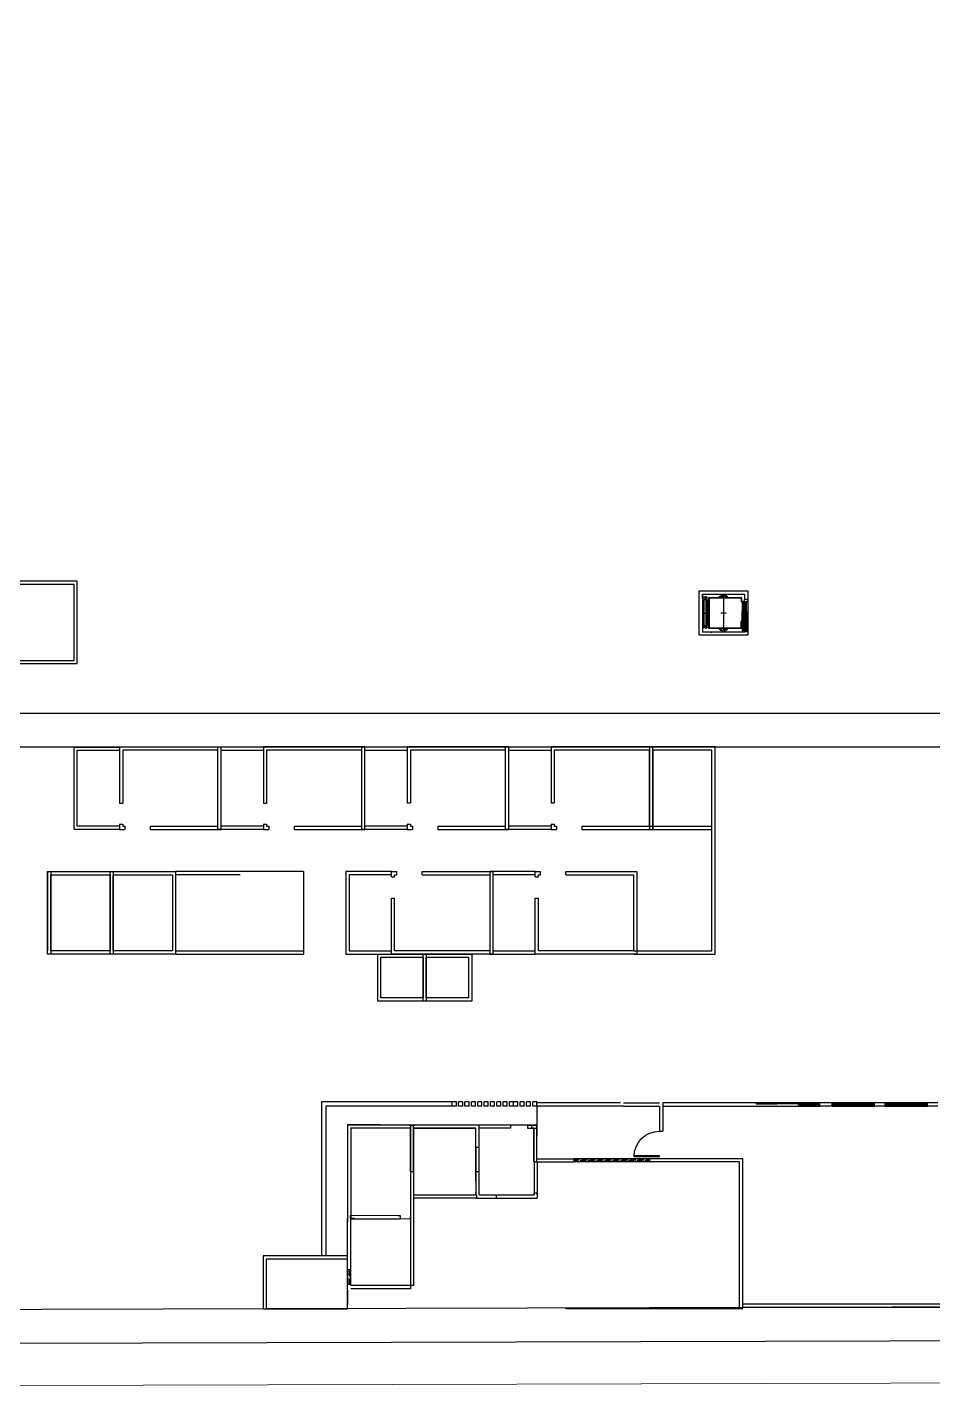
# Model space of a CAD drawing. Header units: centimetres. Extents: x 0 to 1311401, y -389375 to 85618.
# Drawn here: x 648653 to 652933, y -255772 to -249315 of the extents above; entities that cross this region are included whole.
import ezdxf

# ---------------------------------------------------------------- set-up
doc = ezdxf.new("R2010")
doc.units = ezdxf.units.CM
doc.header["$LTSCALE"] = 4
for name, pattern in [('DASHED2', [9.525, 6.35, -3.175]), ('LTYPE_4', [112.5, 56.25, -56.25]), ('LTYPE_6', [168.75, 112.5, -28.125, 0, -28.125])]:
    doc.linetypes.add(name, pattern=pattern)
for name, color, linetype in [('0.1', 1, 'Continuous'), ('0.2', 2, 'Continuous'), ('0.4', 4, 'Continuous'), ('0.6', 6, 'Continuous'), ('02-CONT', 2, 'Continuous'), ('08', 8, 'Continuous'), ('LIMITE-L', 7, 'Continuous')]:
    doc.layers.add(name, color=color, linetype=linetype)
doc.layers.add('P-MEIOFIO', color=171, linetype='Continuous', lineweight=9)

# ---------------------------------------------------------------- blocks, each defined once
blk = doc.blocks.new('1_00e-flat-4')
at = {"color": 1}
blk.add_arc((28.4, -52.3), 100, 90, 180, dxfattribs=at)
at = {"layer": '02-CONT'}
blk.add_lwpolyline([(28.4, -52.3), (25.4, -52.3), (25.4, 47.7), (28.4, 47.7)], close=True, dxfattribs=at)

msp = doc.modelspace()

# ---------------------------------------------------------------- linework, layer by layer
at = {"layer": '0.1'}
for p, q in [((651844.594, -252010.314), (651844.594, -252110.314)), ((652058.936, -252020.814), (652058.936, -252172.814)), ((649659.249, -253308.081), (649354.259, -253308.081)), ((649659.249, -253323.081), (649354.259, -253323.081)), ((649959.249, -253308.081), (649659.249, -253308.081)), ((649959.249, -253308.081), (649959.249, -253698.081)), ((650682, -254416.741), (650064, -254416.741)), ((650662, -254416.741), (650662, -254396.741)), ((650682, -254416.741), (650682, -254396.741)), ((650692, -254416.741), (650692, -254396.741)), ((650712, -254416.741), (650692, -254416.741)), ((650712, -254416.741), (650712, -254396.741)), ((650722, -254416.741), (650722, -254396.741)), ((650742, -254416.741), (650722, -254416.741)), ((650742, -254416.741), (650742, -254396.741)), ((650752, -254416.741), (650752, -254396.741)), ((650772, -254416.741), (650752, -254416.741)), ((650772, -254416.741), (650772, -254396.741)), ((650782, -254416.741), (650782, -254396.741)), ((650802, -254416.741), (650782, -254416.741)), ((650802, -254416.741), (650802, -254396.741)), ((650812, -254416.741), (650812, -254396.741)), ((650832, -254416.741), (650812, -254416.741)), ((650832, -254416.741), (650832, -254396.741)), ((650842, -254416.741), (650842, -254396.741)), ((650862, -254416.741), (650842, -254416.741)), ((650862, -254416.741), (650862, -254396.741)), ((650872, -254416.741), (650872, -254396.741)), ((650892, -254416.741), (650872, -254416.741)), ((650892, -254416.741), (650892, -254396.741)), ((650902, -254416.741), (650902, -254396.741)), ((650922, -254416.741), (650902, -254416.741)), ((650922, -254416.741), (650922, -254396.741)), ((650932, -254416.741), (650932, -254396.741)), ((650972, -254416.741), (650932, -254416.741)), ((650952, -254416.741), (650952, -254396.741)), ((650952, -254416.741), (650952, -254396.741)), ((650972, -254416.741), (650972, -254396.741)), ((650982, -254416.741), (650982, -254396.741)), ((651002, -254416.741), (650982, -254416.741)), ((651002, -254416.741), (651002, -254396.741)), ((651012, -254416.741), (651012, -254396.741)), ((651032, -254416.741), (651012, -254416.741)), ((651032, -254416.741), (651032, -254396.741)), ((651042, -254416.741), (651042, -254396.741)), ((651062, -254416.741), (651042, -254416.741)), ((651062, -254416.741), (651062, -254396.741)), ((652397.699, -254401.822), (651656.387, -254401.822)), ((651656.387, -254416.822), (652397.699, -254416.822)), ((652657.699, -254401.822), (652457.699, -254401.822)), ((652457.699, -254416.822), (652657.699, -254416.822)), ((652907.699, -254401.822), (652707.699, -254401.822)), ((652707.699, -254416.822), (652907.699, -254416.822)), ((651062, -254506.741), (650167.194, -254506.741)), ((650788.36, -254612.822), (650773.36, -254612.822)), ((650182.194, -255260.768), (650182.194, -255190.768)), ((650167.194, -255285.784), (650167.194, -255355.784))]:
    msp.add_line(p, q, dxfattribs=at)
for points in [[(651519.179, -253683.081), (651889.19, -253683.081), (651889.19, -252733.211)], [(651520.328, -253698.081), (651904.19, -253698.081), (651904.19, -252718.211)], [(651904.19, -252718.211), (651594.19, -252718.211), (651594.19, -253108.211)], [(651889.19, -252733.211), (651609.19, -252733.211), (651609.19, -253108.211)], [(648764.259, -253308.081), (648764.259, -253698.081), (648748.11, -253698.081)], [(648749.259, -253308.081), (648749.259, -253683.081)], [(651063.879, -254836.741), (651063.879, -254826.741)]]:
    msp.add_lwpolyline(points, dxfattribs=at)
for points in [[(648749.259, -253308.081), (649059.259, -253308.081), (649059.259, -253698.081), (648749.259, -253698.081)], [(648764.259, -253323.081), (649044.259, -253323.081), (649044.259, -253683.081), (648764.259, -253683.081)], [(649044.259, -253308.081), (649354.259, -253308.081), (649354.259, -253698.081), (649044.259, -253698.081)], [(649059.259, -253323.081), (649339.259, -253323.081), (649339.259, -253683.081), (649059.259, -253683.081)], [(650309.19, -253698.081), (650539.19, -253698.081), (650539.19, -253920.081), (650309.19, -253920.081)], [(650324.19, -253713.081), (650524.19, -253713.081), (650524.19, -253905.081), (650324.19, -253905.081)], [(650524.19, -253698.081), (650754.19, -253698.081), (650754.19, -253920.081), (650524.19, -253920.081)], [(650539.19, -253713.081), (650739.19, -253713.081), (650739.19, -253905.081), (650539.19, -253905.081)]]:
    msp.add_lwpolyline(points, close=True, dxfattribs=at)
at = {"layer": '0.2'}
for p, q in [((652657.699, -254407.822), (652457.699, -254407.822)), ((652457.699, -254410.822), (652657.699, -254410.822)), ((652907.699, -254407.822), (652707.699, -254407.822)), ((652707.699, -254410.822), (652907.699, -254410.822)), ((649782.194, -255373.784), (650167.194, -255373.784)), ((649782.194, -255375.784), (650167.194, -255375.784))]:
    msp.add_line(p, q, dxfattribs=at)
at = {"layer": '0.2', "linetype": 'DASHED2'}
for p, q in [((651237, -254671.822), (651597, -254671.822)), ((651597, -254674.822), (651237, -254674.822)), ((650173.194, -255190.768), (650173.194, -255260.768)), ((650176.194, -255260.768), (650176.194, -255190.768))]:
    msp.add_line(p, q, dxfattribs=at)
at = {"layer": '0.2'}
for points in [[(652097.699, -254406.822), (652197.699, -254406.822), (652197.699, -254401.822), (652097.699, -254401.822)], [(652297.699, -254406.822), (652197.699, -254406.822), (652197.699, -254401.822), (652297.699, -254401.822)], [(652397.699, -254411.822), (652297.699, -254411.822), (652297.699, -254406.822), (652397.699, -254406.822)]]:
    msp.add_lwpolyline(points, close=True, dxfattribs=at)
at = {"layer": '0.4'}
for p, q in [((651594.19, -253093.211), (651889.19, -253093.211)), ((651594.19, -253108.211), (651889.19, -253108.211)), ((649354.259, -253683.081), (649959.249, -253683.081)), ((649354.259, -253698.081), (649959.249, -253698.081))]:
    msp.add_line(p, q, dxfattribs=at)
at = {"layer": '0.6'}
for p, q in [((652043.936, -252175.314), (651863.936, -252175.314)), ((649089.19, -252983.748), (649104.19, -252983.748)), ((649769.19, -252983.569), (649784.19, -252983.569)), ((650449.19, -252983.39), (650464.19, -252983.39)), ((651129.19, -252983.211), (651144.19, -252983.211)), ((649089.19, -253083.748), (649104.19, -253083.748)), ((649114.19, -253093.748), (649114.19, -253108.748)), ((649234.19, -253093.748), (649234.19, -253108.748)), ((649769.19, -253083.569), (649784.19, -253083.569)), ((649794.19, -253093.569), (649794.19, -253108.569)), ((649914.19, -253093.569), (649914.19, -253108.569)), ((650449.19, -253083.39), (650464.19, -253083.39)), ((650474.19, -253093.39), (650474.19, -253108.39)), ((650594.19, -253093.39), (650594.19, -253108.39)), ((651129.19, -253083.211), (651144.19, -253083.211)), ((651154.19, -253093.211), (651154.19, -253108.211)), ((651274.19, -253093.211), (651274.19, -253108.211)), ((650399.179, -253323.081), (650399.179, -253308.081)), ((650519.179, -253323.081), (650519.179, -253308.081)), ((651079.179, -253323.081), (651079.179, -253308.081)), ((651199.179, -253323.081), (651199.179, -253308.081)), ((650374.179, -253333.081), (650389.179, -253333.081)), ((651054.179, -253333.081), (651069.179, -253333.081)), ((650374.179, -253433.081), (650389.179, -253433.081)), ((651054.179, -253433.081), (651069.179, -253433.081)), ((651472, -254416.822), (651457, -254416.822)), ((652397.699, -254416.822), (652397.699, -254401.822)), ((652457.699, -254416.822), (652457.699, -254401.822)), ((652657.699, -254416.822), (652657.699, -254401.822)), ((652707.699, -254416.822), (652707.699, -254401.822)), ((652907.699, -254416.822), (652907.699, -254401.822)), ((650937, -254506.741), (650937, -254521.741)), ((651017.613, -254506.741), (651017.613, -254521.741)), ((651037, -254506.741), (651037, -254521.741)), ((651641.387, -254535.822), (651656.387, -254535.822)), ((651047, -254680.822), (651062, -254680.822)), ((651237, -254665.822), (651237, -254680.822)), ((650464, -254726.741), (650479, -254726.741)), ((650774, -254726.741), (650789, -254726.741)), ((650775.879, -254836.741), (650775.879, -254851.741)), ((650869.879, -254836.741), (650869.879, -254851.741)), ((650869.879, -254836.741), (650869.879, -254851.741)), ((651048.879, -254826.741), (651063.879, -254826.741)), ((650180.388, -254933.822), (650180.388, -254948.822)), ((650180.388, -254948.822), (650180.388, -254933.822)), ((650417.194, -254950.768), (650417.194, -254935.768)), ((650182.194, -255190.768), (650167.194, -255190.768)), ((650182.194, -255260.768), (650167.194, -255260.768)), ((649782.194, -255360.784), (649782.194, -255375.784))]:
    msp.add_line(p, q, dxfattribs=at)
for points in [[(648554.19, -252324.433), (648889.19, -252324.433), (648889.19, -251934.433), (648409.19, -251934.433), (648409.19, -252199.433)], [(648554.19, -252309.433), (648874.19, -252309.433), (648874.19, -251949.433), (648424.19, -251949.433), (648424.19, -252199.433)], [(652058.936, -252190.314), (651828.936, -252190.314), (651828.936, -251980.314), (652058.936, -251980.314), (652058.936, -252020.814)], [(651828.936, -251980.314), (652058.936, -251980.314), (652058.936, -252020.814)], [(651843.936, -251995.314), (651843.936, -252175.314)], [(651843.936, -252014.914), (651843.936, -251995.314), (652043.936, -251995.314), (652043.936, -252020.814)], [(652043.936, -252172.814), (652043.936, -252175.314), (651843.936, -252175.314)], [(651883.536, -252175.314), (651888.536, -252175.314)], [(652058.936, -252172.814), (652058.936, -252190.314)], [(649089.19, -253108.748), (648874.19, -253108.748), (648874.19, -252718.748), (649089.19, -252718.748)], [(649089.19, -253093.748), (648889.19, -253093.748), (648889.19, -252733.748), (649089.19, -252733.748)], [(649234.19, -253108.748), (649569.19, -253108.748), (649569.19, -252718.748), (649089.19, -252718.748), (649089.19, -252983.748)], [(649234.19, -253093.748), (649554.19, -253093.748), (649554.19, -252733.748), (649104.19, -252733.748), (649104.19, -252983.748)], [(649769.19, -253108.569), (649554.19, -253108.569), (649554.19, -252718.569), (649769.19, -252718.569)], [(649769.19, -253093.569), (649569.19, -253093.569), (649569.19, -252733.569), (649769.19, -252733.569)], [(649914.19, -253108.569), (650249.19, -253108.569), (650249.19, -252718.569), (649769.19, -252718.569), (649769.19, -252983.569)], [(649914.19, -253093.569), (650234.19, -253093.569), (650234.19, -252733.569), (649784.19, -252733.569), (649784.19, -252983.569)], [(650449.19, -253108.39), (650234.19, -253108.39), (650234.19, -252718.39), (650449.19, -252718.39)], [(650449.19, -253093.39), (650249.19, -253093.39), (650249.19, -252733.39), (650449.19, -252733.39)], [(650594.19, -253108.39), (650929.19, -253108.39), (650929.19, -252718.39), (650449.19, -252718.39), (650449.19, -252983.39)], [(650594.19, -253093.39), (650914.19, -253093.39), (650914.19, -252733.39), (650464.19, -252733.39), (650464.19, -252983.39)], [(651129.19, -253108.211), (650914.19, -253108.211), (650914.19, -252718.211), (651129.19, -252718.211)], [(651129.19, -253093.211), (650929.19, -253093.211), (650929.19, -252733.211), (651129.19, -252733.211)], [(651274.19, -253108.211), (651609.19, -253108.211), (651609.19, -252718.211), (651129.19, -252718.211), (651129.19, -252983.211)], [(651274.19, -253093.211), (651594.19, -253093.211), (651594.19, -252733.211), (651144.19, -252733.211), (651144.19, -252983.211)], [(649089.19, -253083.748), (649089.19, -253108.748), (649114.19, -253108.748)], [(649104.19, -253083.748), (649104.19, -253093.748), (649114.19, -253093.748)], [(649769.19, -253083.569), (649769.19, -253108.569), (649794.19, -253108.569)], [(649784.19, -253083.569), (649784.19, -253093.569), (649794.19, -253093.569)], [(650449.19, -253083.39), (650449.19, -253108.39), (650474.19, -253108.39)], [(650464.19, -253083.39), (650464.19, -253093.39), (650474.19, -253093.39)], [(651129.19, -253083.211), (651129.19, -253108.211), (651154.19, -253108.211)], [(651144.19, -253083.211), (651144.19, -253093.211), (651154.19, -253093.211)], [(650374.179, -253308.081), (650159.179, -253308.081), (650159.179, -253698.081), (650374.179, -253698.081)], [(650374.179, -253323.081), (650174.179, -253323.081), (650174.179, -253683.081), (650374.179, -253683.081)], [(650374.179, -253333.081), (650374.179, -253308.081), (650399.179, -253308.081)], [(650519.179, -253308.081), (650854.179, -253308.081), (650854.179, -253698.081), (650374.179, -253698.081), (650374.179, -253433.081)], [(650389.179, -253333.081), (650389.179, -253323.081), (650399.179, -253323.081)], [(650519.179, -253323.081), (650839.179, -253323.081), (650839.179, -253683.081), (650389.179, -253683.081), (650389.179, -253433.081)], [(651054.179, -253308.081), (650839.179, -253308.081), (650839.179, -253698.081), (651054.179, -253698.081)], [(651054.179, -253323.081), (650854.179, -253323.081), (650854.179, -253683.081), (651054.179, -253683.081)], [(651054.179, -253333.081), (651054.179, -253308.081), (651079.179, -253308.081)], [(651199.179, -253308.081), (651534.179, -253308.081), (651534.179, -253698.081), (651054.179, -253698.081), (651054.179, -253433.081)], [(651069.179, -253333.081), (651069.179, -253323.081), (651079.179, -253323.081)], [(651199.179, -253323.081), (651519.179, -253323.081), (651519.179, -253683.081), (651069.179, -253683.081), (651069.179, -253433.081)], [(650682, -254396.741), (650044, -254396.741), (650044, -255125.784)], [(650064, -254416.741), (650064, -255125.784)], [(650712, -254396.741), (650692, -254396.741)], [(650742, -254396.741), (650722, -254396.741)], [(650772, -254396.741), (650752, -254396.741)], [(650802, -254396.741), (650782, -254396.741)], [(650832, -254396.741), (650812, -254396.741)], [(650862, -254396.741), (650842, -254396.741)], [(650892, -254396.741), (650872, -254396.741)], [(650922, -254396.741), (650902, -254396.741)], [(650972, -254396.741), (650932, -254396.741)], [(651002, -254396.741), (650982, -254396.741)], [(651032, -254396.741), (651012, -254396.741)], [(651062, -254396.741), (651042, -254396.741)], [(651457, -254401.741), (651062, -254401.741)], [(651457, -254416.822), (651457, -254416.741), (651062, -254416.741), (651062, -254555.822)], [(651472, -254401.822), (651472, -254401.741)], [(651472, -254401.741), (651472, -254401.822), (651641.387, -254401.822)], [(651472, -254416.822), (651641.387, -254416.822)], [(651641.387, -254416.822), (651641.387, -254535.822)], [(651656.387, -254401.822), (651656.387, -254535.822)], [(652035.266, -255367.499), (653198.168, -255367.499), (653197.699, -254401.822), (653157.699, -254401.822)], [(652035.266, -255352.499), (653183.168, -255352.499), (653182.699, -254416.822), (653157.699, -254416.822)], [(652457.699, -254401.822), (652397.699, -254401.822)], [(652457.699, -254416.822), (652397.699, -254416.822)], [(652707.699, -254401.822), (652657.699, -254401.822)], [(652707.699, -254416.822), (652657.699, -254416.822)], [(652957.699, -254401.822), (652907.699, -254401.822)], [(652957.699, -254416.822), (652907.699, -254416.822)], [(650167.194, -254504.794), (650187.194, -254504.794)], [(650167.194, -254504.794), (650167.194, -254504.794), (650167.194, -254963.822)], [(650464, -254506.741), (650182.194, -254504.794)], [(650182.194, -254519.794), (650464, -254521.741)], [(650464, -254726.741), (650464, -254521.741), (650182.194, -254519.794), (650182.194, -254948.822), (650464, -254950.768), (650464, -254940.768)], [(650459, -254506.741), (650484, -254506.741)], [(650464, -254506.741), (650464, -254506.741), (650464, -255280.768)], [(650479, -254726.741), (650479, -254506.741)], [(650774, -254506.741), (650479, -254506.741)], [(650479, -254521.741), (650774, -254521.741)], [(650774, -254726.741), (650774, -254521.741), (650479, -254521.741), (650479, -255265.768)], [(650774, -254770.822), (650774, -254521.741), (650769, -254521.741)], [(650937, -254506.741), (650774, -254506.741)], [(650789, -254836.741), (650789, -254506.741)], [(650789, -254770.822), (650789, -254521.741)], [(650937, -254521.741), (650789, -254521.741)], [(651017.613, -254506.741), (651062, -254506.741)], [(651017.613, -254521.741), (651062, -254521.741)], [(651047, -254506.741), (651037, -254506.741)], [(651047, -254680.822), (651047, -254521.741), (651037, -254521.741)], [(651047, -254521.741), (651047, -254680.822)], [(651062, -254496.741), (651062, -254506.741)], [(651062, -254680.822), (651062, -254506.741)], [(650464, -254616.741), (650464, -255265.768)], [(650774, -254616.741), (650774, -254836.741)], [(651047, -254680.822), (651237, -254680.822)], [(651048.879, -254680.822), (651048.879, -254836.741)], [(651062, -254665.822), (651237, -254665.822)], [(651063.879, -254680.822), (651063.879, -254851.741)], [(652035.266, -255373.639), (652035.266, -254665.822), (651237, -254665.822)], [(652020.266, -255373.639), (652020.266, -254680.822), (651237, -254680.822)], [(650479, -254836.741), (650774, -254836.741), (650774, -254826.741)], [(650775.879, -254851.741), (650479, -254851.741)], [(650775.879, -254851.741), (650869.879, -254851.741)], [(650790.879, -254836.741), (650869.879, -254836.741)], [(650869.879, -254836.741), (651048.879, -254836.741), (651048.879, -254826.741)], [(650869.879, -254851.741), (651063.879, -254851.741)], [(650417.194, -254935.768), (650180.388, -254933.822)], [(650417.194, -254935.768), (650402.194, -254935.768)], [(650167.194, -255170.768), (650167.194, -254950.768)], [(650200.388, -254948.822), (650180.388, -254948.822)], [(650182.194, -255185.768), (650182.194, -254950.768), (650417.194, -254950.768)], [(650167.194, -255125.784), (649767.194, -255125.784), (649767.194, -255375.784), (649782.194, -255375.784)], [(650167.194, -255360.784), (650167.194, -255140.784), (649782.194, -255140.784), (649782.194, -255360.784)], [(650182.194, -255190.768), (650182.194, -255185.768)], [(651197.266, -255373.639), (652035.266, -255373.639), (652035.266, -255200.639)], [(650479, -255265.768), (650182.194, -255265.768), (650182.194, -255260.768)], [(650167.194, -255285.784), (650167.194, -255280.784)], [(650464, -255280.768), (650182.194, -255280.768)], [(650167.194, -255375.784), (650167.194, -255355.784)]]:
    msp.add_lwpolyline(points, dxfattribs=at)
at = {"layer": '0.6', "lineweight": 9}
for points in [[(651863.936, -252175.314), (652043.936, -252175.314)], [(652058.936, -252175.314), (652058.936, -252190.314)]]:
    msp.add_lwpolyline(points, dxfattribs=at)
at = {"layer": '08', "color": 253}
for p, q in [((651867.186, -252009.914), (651843.936, -252009.914)), ((651856.686, -252014.914), (651843.936, -252014.914)), ((651850.936, -252022.314), (651850.936, -252143.314)), ((651868.936, -252022.314), (651850.936, -252022.314)), ((651857.086, -252015.314), (651856.686, -252014.914)), ((651856.686, -252014.914), (651863.186, -252014.914)), ((651857.086, -252015.314), (651859.736, -252015.314)), ((651859.736, -252016.614), (651859.536, -252016.814)), ((651859.536, -252020.314), (651859.536, -252016.814)), ((651859.536, -252020.314), (651860.336, -252020.314)), ((651859.736, -252016.614), (651859.736, -252015.314)), ((651860.136, -252015.314), (651862.786, -252015.314)), ((651860.136, -252016.614), (651860.136, -252015.314)), ((651860.336, -252016.814), (651860.136, -252016.614)), ((651860.336, -252020.314), (651860.336, -252016.814)), ((651862.786, -252015.314), (651863.186, -252014.914)), ((651863.186, -252014.914), (651867.186, -252014.914)), ((651867.186, -252014.914), (651867.186, -252009.914)), ((651868.936, -252143.314), (651868.936, -252022.314)), ((651873.936, -252012.314), (652028.936, -252012.314)), ((651873.936, -252158.314), (651873.936, -252012.314)), ((651876.936, -252015.314), (651876.936, -252155.314)), ((652026.936, -252015.314), (651876.936, -252015.314)), ((651922.99, -252009.214), (651928.39, -252009.214)), ((651922.99, -252009.814), (651922.99, -252009.214)), ((651922.99, -252009.814), (651928.99, -252009.814)), ((651928.39, -252003.814), (651936.49, -252003.814)), ((651928.39, -252009.214), (651928.39, -252003.814)), ((651928.99, -252009.814), (651928.99, -252003.814)), ((651928.99, -252009.814), (651928.99, -252012.314)), ((651935.49, -252000.314), (651935.49, -251995.314)), ((651939.49, -252000.314), (651935.49, -252000.314)), ((651936.49, -252003.814), (651936.49, -252009.814)), ((651936.49, -252009.814), (651936.49, -252012.314)), ((651939.49, -252000.314), (651939.49, -252000.764)), ((651939.49, -252000.314), (651943.99, -252000.314)), ((651939.839, -252001.131), (651939.49, -252000.764)), ((651943.19, -252001.297), (651939.839, -252001.131)), ((651943.54, -252001.664), (651943.19, -252001.297)), ((651943.54, -252003.264), (651943.19, -252003.614)), ((651943.19, -252007.814), (651943.19, -252003.614)), ((651943.99, -252007.814), (651943.19, -252007.814)), ((651943.54, -252003.264), (651943.54, -252001.664)), ((651943.99, -252000.314), (651948.49, -252000.314)), ((651943.99, -252007.814), (651944.79, -252007.814)), ((651944.789, -252001.297), (651944.44, -252001.664)), ((651944.44, -252003.264), (651944.44, -252001.664)), ((651944.44, -252003.264), (651944.79, -252003.614)), ((651944.789, -252001.297), (651948.14, -252001.131)), ((651944.79, -252007.814), (651944.79, -252003.614)), ((651948.14, -252001.131), (651948.49, -252000.764)), ((651948.49, -252000.314), (651948.49, -252000.764)), ((651948.49, -252000.314), (651952.49, -252000.314)), ((651951.49, -252003.814), (651951.49, -252009.814)), ((651959.59, -252003.814), (651951.49, -252003.814)), ((651951.49, -252009.814), (651951.49, -252012.314)), ((651952.49, -252000.314), (651952.49, -251995.314)), ((651958.99, -252009.814), (651958.99, -252003.814)), ((651964.99, -252009.814), (651958.99, -252009.814)), ((651958.99, -252009.814), (651958.99, -252012.314)), ((651959.59, -252009.214), (651959.59, -252003.814)), ((651964.99, -252009.214), (651959.59, -252009.214)), ((651964.99, -252009.814), (651964.99, -252009.214)), ((652026.936, -252015.314), (652026.936, -252032.814)), ((652031.936, -252032.814), (652026.936, -252032.814)), ((652028.936, -252012.314), (652028.936, -252032.614)), ((652028.936, -252032.614), (652031.936, -252032.614)), ((652036.236, -252032.614), (652031.936, -252032.614)), ((652036.436, -252032.814), (652031.936, -252032.814)), ((652031.936, -252032.814), (652031.936, -252170.314)), ((652036.236, -252031.114), (652036.236, -252032.614)), ((652040.736, -252031.114), (652036.236, -252031.114)), ((652036.436, -252031.314), (652040.936, -252031.314)), ((652036.436, -252032.814), (652036.436, -252031.314)), ((652036.936, -252031.614), (652036.936, -252079.814)), ((652040.936, -252031.614), (652036.936, -252031.614)), ((652037.136, -252031.814), (652040.736, -252031.814)), ((652037.136, -252079.614), (652037.136, -252031.814)), ((652040.736, -252029.814), (652040.736, -252031.114)), ((652040.936, -252029.814), (652040.736, -252029.814)), ((652040.736, -252031.814), (652040.736, -252033.114)), ((652040.736, -252033.114), (652040.936, -252033.114)), ((652040.936, -252029.814), (652040.936, -252170.314)), ((652052.936, -252020.814), (652043.936, -252020.814)), ((652058.936, -252020.814), (652043.936, -252020.814)), ((652043.936, -252029.814), (652043.936, -252020.814)), ((652043.936, -252029.814), (652043.936, -252172.814)), ((652043.936, -252029.814), (652044.136, -252029.814)), ((652048.436, -252031.314), (652043.936, -252031.314)), ((652043.936, -252031.614), (652047.936, -252031.614)), ((652044.136, -252033.114), (652043.936, -252033.114)), ((652044.136, -252029.814), (652044.136, -252031.114)), ((652044.136, -252031.114), (652048.636, -252031.114)), ((652044.136, -252031.814), (652044.136, -252033.114)), ((652047.736, -252031.814), (652044.136, -252031.814)), ((652047.736, -252079.614), (652047.736, -252031.814)), ((652047.936, -252031.614), (652047.936, -252079.814)), ((652048.436, -252032.814), (652048.436, -252031.314)), ((652058.936, -252032.814), (652048.436, -252032.814)), ((652048.636, -252031.114), (652048.636, -252032.614)), ((652048.636, -252032.614), (652058.736, -252032.614)), ((652052.936, -252020.814), (652052.936, -252022.314)), ((652058.936, -252020.814), (652052.936, -252020.814)), ((652052.936, -252022.314), (652053.136, -252022.314)), ((652052.936, -252172.814), (652052.936, -252032.814)), ((652053.136, -252021.014), (652058.736, -252021.014)), ((652053.136, -252022.314), (652053.136, -252021.014)), ((652032.436, -252077.814), (652032.436, -252124.814)), ((652032.436, -252077.814), (652036.436, -252077.814)), ((652032.636, -252124.614), (652032.636, -252078.014)), ((652036.236, -252078.014), (652032.636, -252078.014)), ((652036.236, -252079.314), (652036.236, -252078.014)), ((652036.436, -252079.314), (652036.236, -252079.314)), ((652036.436, -252077.814), (652036.436, -252079.314)), ((652036.936, -252079.814), (652040.936, -252079.814)), ((652040.736, -252079.614), (652037.136, -252079.614)), ((652038.436, -252079.814), (652038.436, -252170.314)), ((652039.436, -252170.314), (652039.436, -252079.814)), ((652040.736, -252078.314), (652040.736, -252079.614)), ((652040.936, -252078.314), (652040.736, -252078.314)), ((652043.936, -252078.314), (652044.136, -252078.314)), ((652047.936, -252079.814), (652043.936, -252079.814)), ((652044.136, -252078.314), (652044.136, -252079.614)), ((652044.136, -252079.614), (652047.736, -252079.614)), ((652045.436, -252079.814), (652045.436, -252172.814)), ((652046.436, -252172.814), (652046.436, -252079.814)), ((652048.436, -252077.814), (652048.436, -252079.314)), ((652052.436, -252077.814), (652048.436, -252077.814)), ((652048.436, -252079.314), (652048.636, -252079.314)), ((652048.636, -252078.014), (652052.236, -252078.014)), ((652048.636, -252079.314), (652048.636, -252078.014)), ((652052.236, -252124.614), (652052.236, -252078.014)), ((652052.436, -252077.814), (652052.436, -252124.814)), ((651856.686, -252150.714), (651843.936, -252150.714)), ((651867.186, -252155.714), (651843.936, -252155.714)), ((651850.936, -252143.314), (651868.936, -252143.314)), ((651857.086, -252150.314), (651856.686, -252150.714)), ((651863.186, -252150.714), (651856.686, -252150.714)), ((651859.736, -252150.314), (651857.086, -252150.314)), ((651859.536, -252145.314), (651859.536, -252148.814)), ((651860.336, -252145.314), (651859.536, -252145.314)), ((651859.536, -252148.814), (651859.736, -252149.014)), ((651859.736, -252149.014), (651859.736, -252150.314)), ((651860.136, -252149.014), (651860.336, -252148.814)), ((651860.136, -252149.014), (651860.136, -252150.314)), ((651862.786, -252150.314), (651860.136, -252150.314)), ((651860.336, -252145.314), (651860.336, -252148.814)), ((651862.786, -252150.314), (651863.186, -252150.714)), ((651863.186, -252150.714), (651867.186, -252150.714)), ((651867.186, -252150.714), (651867.186, -252155.714)), ((652028.936, -252158.314), (651873.936, -252158.314)), ((651876.936, -252131.248), (651876.936, -252131.248)), ((651876.936, -252155.314), (652026.936, -252155.314)), ((651922.99, -252160.814), (651922.99, -252161.414)), ((651922.99, -252160.814), (651928.99, -252160.814)), ((651922.99, -252161.414), (651928.39, -252161.414)), ((651928.39, -252161.414), (651928.39, -252166.814)), ((651928.39, -252166.814), (651936.49, -252166.814)), ((651928.99, -252160.814), (651928.99, -252158.314)), ((651928.99, -252160.814), (651928.99, -252166.814)), ((651936.49, -252160.814), (651936.49, -252158.314)), ((651936.49, -252166.814), (651936.49, -252160.814)), ((651943.19, -252162.814), (651943.19, -252167.014)), ((651943.99, -252162.814), (651943.19, -252162.814)), ((651943.54, -252167.364), (651943.19, -252167.014)), ((651943.54, -252167.364), (651943.54, -252168.964)), ((651943.99, -252162.814), (651944.79, -252162.814)), ((651944.44, -252167.364), (651944.79, -252167.014)), ((651944.44, -252167.364), (651944.44, -252168.964)), ((651944.79, -252162.814), (651944.79, -252167.014)), ((651951.49, -252160.814), (651951.49, -252158.314)), ((651951.49, -252166.814), (651951.49, -252160.814)), ((651959.59, -252166.814), (651951.49, -252166.814)), ((651958.99, -252160.814), (651958.99, -252158.314)), ((651958.99, -252160.814), (651958.99, -252166.814)), ((651964.99, -252160.814), (651958.99, -252160.814)), ((651959.59, -252161.414), (651959.59, -252166.814)), ((651964.99, -252161.414), (651959.59, -252161.414)), ((651964.99, -252160.814), (651964.99, -252161.414)), ((652026.936, -252155.314), (652026.936, -252122.814)), ((652031.936, -252122.814), (652026.936, -252122.814)), ((652028.936, -252123.014), (652028.936, -252158.314)), ((652031.736, -252123.014), (652028.936, -252123.014)), ((652031.736, -252124.314), (652031.736, -252123.014)), ((652031.936, -252124.314), (652031.736, -252124.314)), ((652032.436, -252124.814), (652036.436, -252124.814)), ((652036.236, -252124.614), (652032.636, -252124.614)), ((652033.936, -252170.314), (652033.936, -252124.814)), ((652034.936, -252124.814), (652034.936, -252170.314)), ((652036.236, -252123.314), (652036.236, -252124.614)), ((652036.436, -252123.314), (652036.236, -252123.314)), ((652036.436, -252124.814), (652036.436, -252123.314)), ((652048.436, -252123.314), (652048.636, -252123.314)), ((652048.436, -252124.814), (652048.436, -252123.314)), ((652052.436, -252124.814), (652048.436, -252124.814)), ((652048.636, -252123.314), (652048.636, -252124.614)), ((652048.636, -252124.614), (652052.236, -252124.614)), ((652049.936, -252124.814), (652049.936, -252172.814)), ((652050.936, -252172.814), (652050.936, -252124.814)), ((652052.936, -252122.814), (652058.936, -252122.814)), ((652053.136, -252124.314), (652052.936, -252124.314)), ((652058.736, -252123.014), (652053.136, -252123.014)), ((652053.136, -252123.014), (652053.136, -252124.314)), ((652058.736, -252172.614), (652058.736, -252123.014)), ((652058.936, -252122.814), (652058.936, -252172.814)), ((651939.49, -252170.314), (651935.49, -252170.314)), ((651935.49, -252170.314), (651935.49, -252175.314)), ((651939.839, -252169.497), (651939.49, -252169.864)), ((651939.49, -252170.314), (651939.49, -252169.864)), ((651943.99, -252170.314), (651939.49, -252170.314)), ((651943.19, -252169.331), (651939.839, -252169.497)), ((651943.19, -252169.331), (651943.54, -252168.964)), ((651948.49, -252170.314), (651943.99, -252170.314)), ((651944.44, -252168.964), (651944.789, -252169.331)), ((651944.789, -252169.331), (651948.14, -252169.497)), ((651948.14, -252169.497), (651948.49, -252169.864)), ((651948.49, -252170.314), (651948.49, -252169.864)), ((651948.49, -252170.314), (651952.49, -252170.314)), ((651952.49, -252170.314), (651952.49, -252175.314)), ((652031.936, -252170.314), (652040.936, -252170.314)), ((652043.936, -252172.814), (652052.936, -252172.814)), ((652043.936, -252172.814), (652058.936, -252172.814)), ((652052.936, -252171.314), (652053.136, -252171.314)), ((652058.936, -252172.814), (652052.936, -252172.814)), ((652053.136, -252171.314), (652053.136, -252172.614)), ((652053.136, -252172.614), (652058.736, -252172.614))]:
    msp.add_line(p, q, dxfattribs=at)
at = {"layer": '08', "color": 253, "linetype": 'LTYPE_6'}
for p, q in [((651859.936, -252006.037), (651859.936, -252159.214)), ((651943.99, -251995.314), (651943.99, -252174.344)), ((651848.882, -252085.314), (651871.818, -252085.314)), ((651956.781, -252085.314), (651931.551, -252085.314))]:
    msp.add_line(p, q, dxfattribs=at)
at = {"layer": '08', "color": 253, "linetype": 'LTYPE_4'}
for p, q in [((651929.84, -252003.814), (651929.84, -252009.814)), ((651929.84, -252009.814), (651929.84, -252012.314)), ((651958.14, -252003.814), (651958.14, -252009.814)), ((651958.14, -252009.814), (651958.14, -252012.314)), ((651929.84, -252160.814), (651929.84, -252158.314)), ((651929.84, -252166.814), (651929.84, -252160.814)), ((651958.14, -252160.814), (651958.14, -252158.314)), ((651958.14, -252166.814), (651958.14, -252160.814))]:
    msp.add_line(p, q, dxfattribs=at)
at = {"layer": 'LIMITE-L'}
for points in [[(658023.711, -255513.979), (645666.407, -255547.761), (646048.293, -252558.211), (659048.733, -252558.211)], [(657909.741, -255354.29), (645848.209, -255387.263), (646189.154, -252718.211), (658823.899, -252718.211)]]:
    msp.add_lwpolyline(points, close=True, dxfattribs=at)
at = {"layer": 'P-MEIOFIO'}
msp.add_lwpolyline([(646514.728, -249363.87), (644621.139, -249374.195), (643425.188, -249380.716), (640983.454, -249394.03, 0.41421356), (640834.775, -249544.339), (640841.568, -250790.122), (640848.089, -251986.073), (640854.61, -253182.024), (640861.131, -254377.976), (640867.924, -255623.758, 0.41421356), (641018.233, -255772.437), (643459.967, -255759.123), (644655.918, -255752.602), (645667.494, -255747.086), (658030.52, -255713.29), (665303.448, -255693.407, 0.41501014), (665452.533, -255543.097), (665419.384, -249463.542, 0.41421356), (665269.074, -249314.863), (659690.401, -249345.282)], format="xyb", dxfattribs=at)

# ---------------------------------------------------------------- block references
at = {"layer": '0.6', "xscale": -1.199865022776979, "yscale": 1.199865022776979, "zscale": 1.199865022776979, "rotation": 90}
msp.add_blockref('1_00e-flat-4', (651578.69, -254621.726), dxfattribs=at)

doc.saveas('drawing.dxf')
